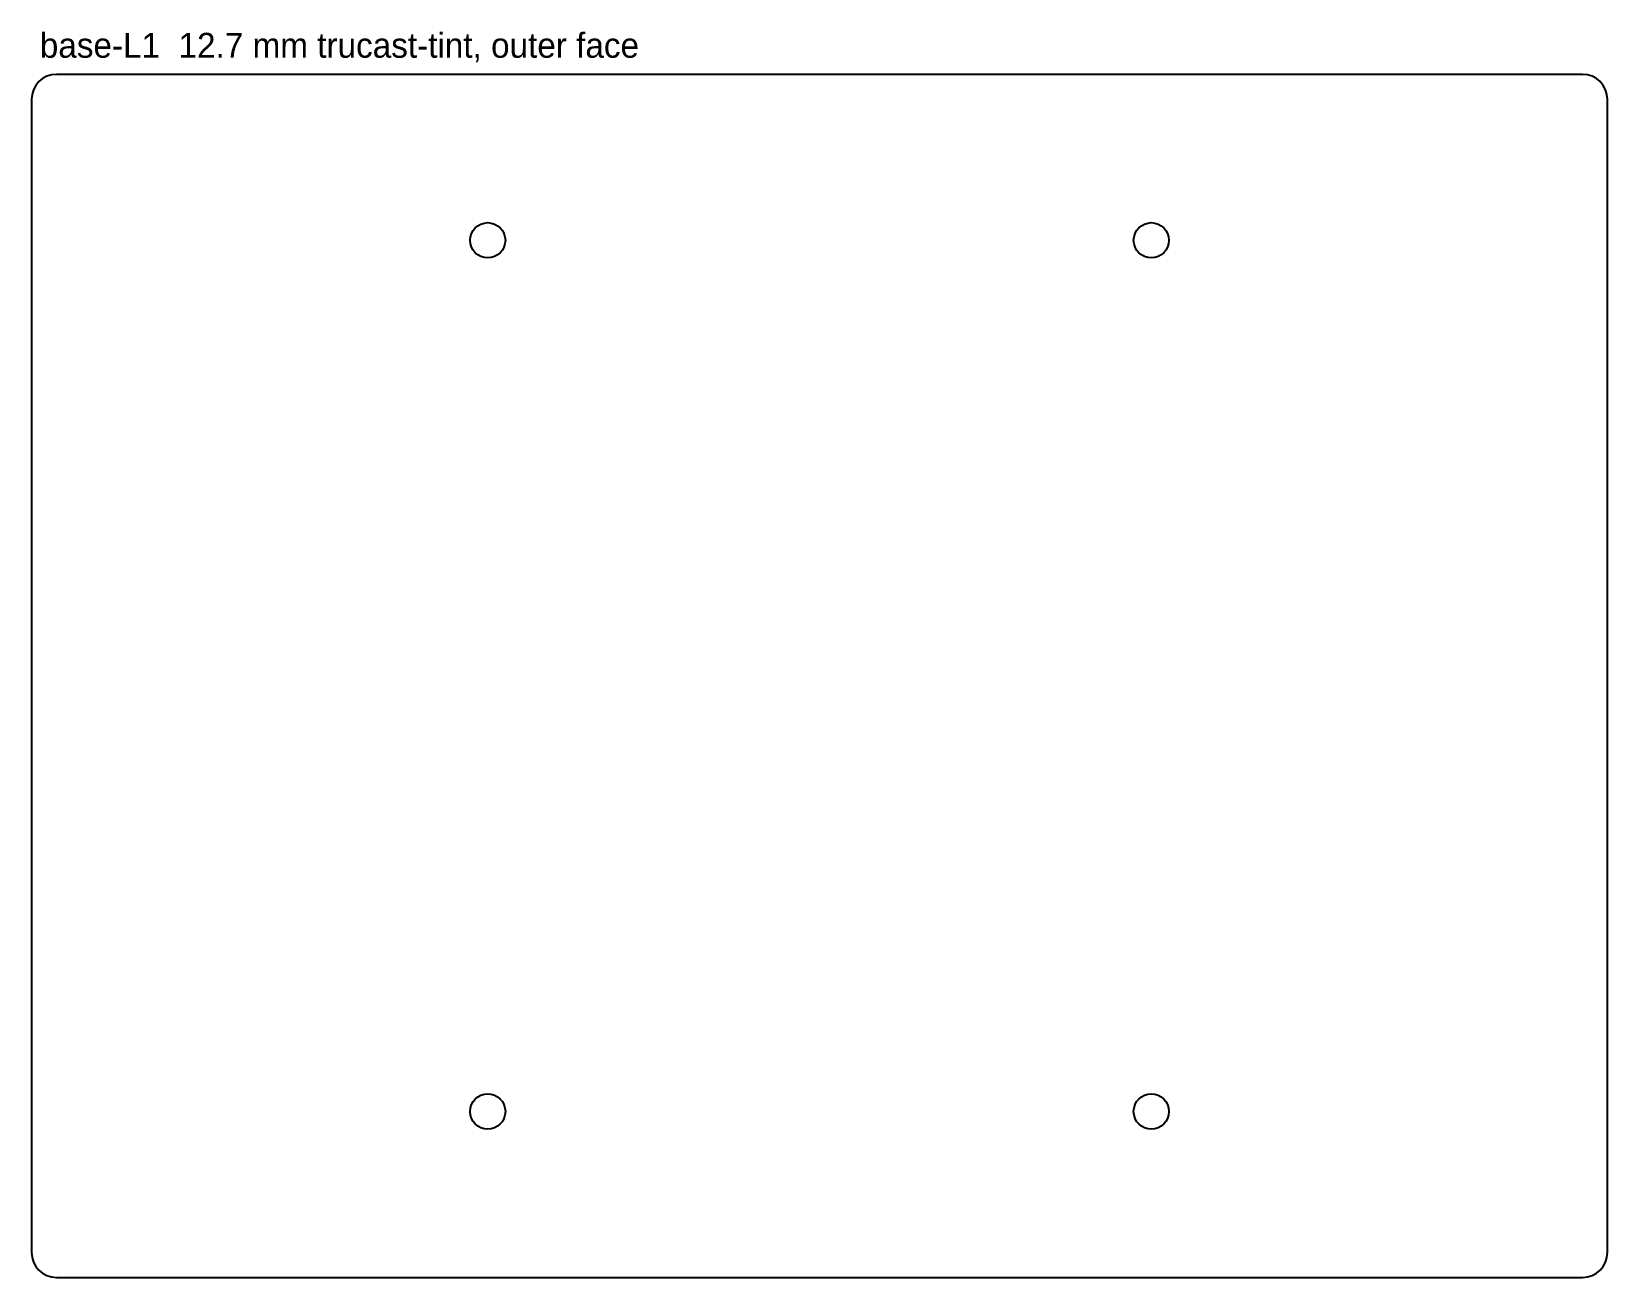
# Model space of a CAD drawing. Header units: millimetres. Extents: x 0 to 380, y 0 to 300.
import ezdxf

# ---------------------------------------------------------------- set-up
doc = ezdxf.new("R2010")
doc.units = ezdxf.units.MM
for name, color, linetype in [('CUT_INSIDE', 5, 'Continuous'), ('CUT_OUTSIDE', 1, 'Continuous'), ('NOTES', 7, 'Continuous')]:
    doc.layers.add(name, color=color, linetype=linetype)

msp = doc.modelspace()

# ---------------------------------------------------------------- linework, layer by layer
at = {"layer": 'CUT_INSIDE'}
for centre in [(110, 250), (270, 250), (110, 40), (270, 40)]:
    msp.add_circle(centre, 4.25, dxfattribs=at)
at = {"layer": 'CUT_OUTSIDE'}
msp.add_lwpolyline([(380, 284), (379.88, 285.17), (379.54, 286.3), (378.99, 287.33), (378.24, 288.24), (377.33, 288.99), (376.3, 289.54), (375.17, 289.88), (374, 290), (6, 290), (4.83, 289.88), (3.7, 289.54), (2.67, 288.99), (1.76, 288.24), (1.01, 287.33), (0.46, 286.3), (0.12, 285.17), (0, 284), (0, 6), (0.12, 4.83), (0.46, 3.7), (1.01, 2.67), (1.76, 1.76), (2.67, 1.01), (3.7, 0.46), (4.83, 0.12), (6, 0), (374, 0), (375.17, 0.12), (376.3, 0.46), (377.33, 1.01), (378.24, 1.76), (378.99, 2.67), (379.54, 3.7), (379.88, 4.83), (380, 6), (380, 284)], close=True, dxfattribs=at)

# ---------------------------------------------------------------- texts
at = {"layer": 'NOTES'}
msp.add_text('base-L1  12.7 mm trucast-tint, outer face', height=6, dxfattribs=at).set_placement((2, 294))

doc.saveas('drawing.dxf')
